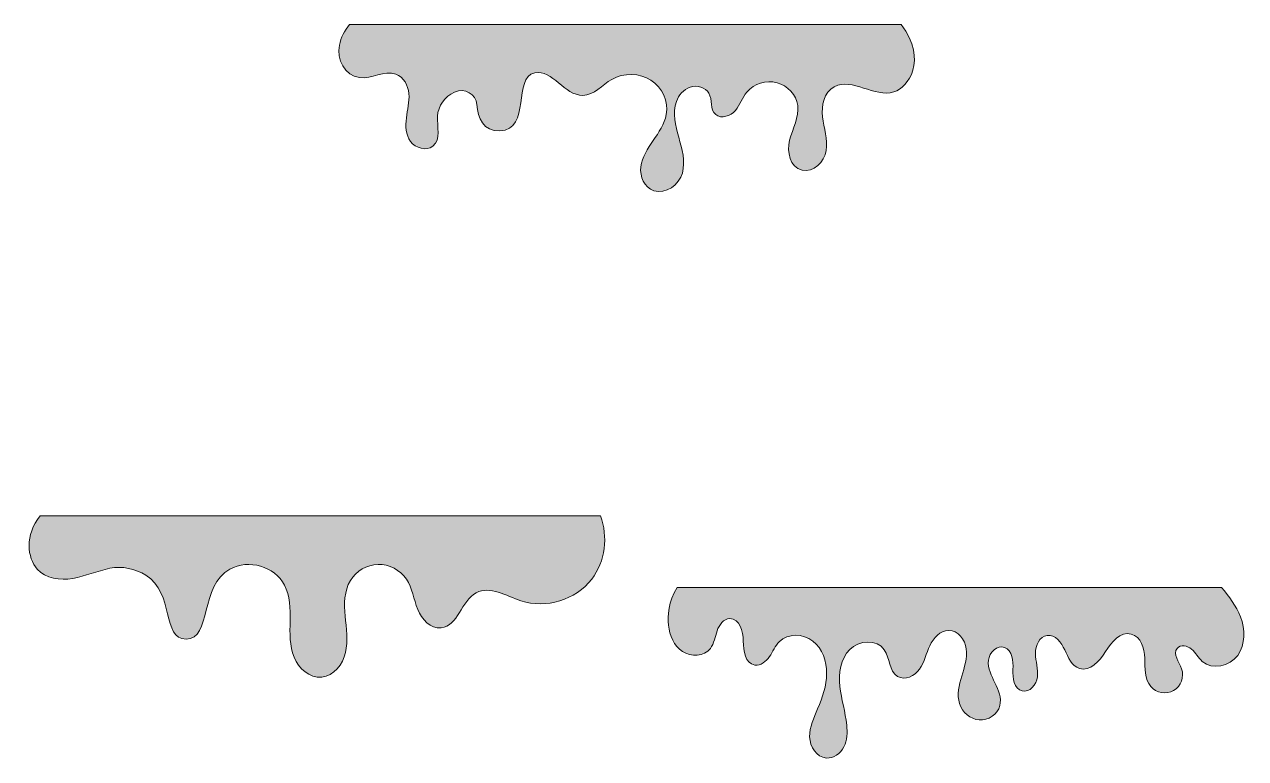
# Model space of a CAD drawing. Extents: x -2098 to 1896, y -224 to 2178.
import ezdxf

# ---------------------------------------------------------------- set-up
doc = ezdxf.new("R2010")
doc.units = 0
doc.header["$MEASUREMENT"] = 0
doc.layers.add('Objects', color=7, linetype='Continuous', lineweight=0)

msp = doc.modelspace()

# ---------------------------------------------------------------- hatches: boundary and pattern name
at = {"layer": 'Objects', "true_color": 0x5e3fe0, "transparency": 33554687}
h = msp.add_hatch(color=173, dxfattribs=at)
h.dxf.hatch_style = 2
edge = h.paths.add_edge_path()
edge.add_spline(control_points=[(745.9, 1957.7), (682.1, 1937.6), (609.1, 2005.9), (550.6, 1974.6), (516.5, 1956.4), (508.1, 1913), (512.3, 1876.1), (516.5, 1839.2), (529.6, 1802.4), (523.9, 1765.7), (518.1, 1729), (482.9, 1692.1), (445.1, 1701.4), (405.2, 1711.3), (394.9, 1761.7), (404.6, 1799.7), (414.3, 1837.7), (436.1, 1874.5), (431, 1913.3), (426.5, 1947.7), (398.6, 1978.4), (363.4, 1987.7), (328.2, 1997.1), (287.7, 1984.5), (265, 1957.2), (249.8, 1938.9), (242.6, 1915.4), (227.1, 1897.2), (211.6, 1879.1), (181.2, 1868), (162.8, 1883.5), (143.2, 1900.1), (152.8, 1931.8), (140.4, 1953.7), (129.4, 1973.2), (101.6, 1980.6), (79.6, 1973.3), (57.6, 1965.9), (41.7, 1946.8), (34.2, 1925.8), (20.7, 1888.4), (30.9, 1847.3), (41.9, 1809.1), (52.9, 1770.9), (64.6, 1730.6), (53.8, 1692.3), (43, 1654.1), (-0.1, 1621), (-39.3, 1634.5), (-70.7, 1645.3), (-85.9, 1681.2), (-82.1, 1712.7), (-78.3, 1744.2), (-59.9, 1772.2), (-41.7, 1798.7), (-23.4, 1825.2), (-4.3, 1852.5), (1.3, 1883.8), (8.9, 1926), (-11.5, 1971.7), (-48.9, 1995.7), (-86.2, 2019.8), (-138.4, 2021), (-176.9, 1998.7), (-208.8, 1980.2), (-234.6, 1946.4), (-272, 1946.2), (-332.7, 1945.7), (-369.8, 2032.1), (-429.2, 2020.2), (-501.2, 2005.7), (-440.3, 1834.4), (-543.2, 1830.2), (-597.4, 1828), (-614.8, 1872.3), (-618.1, 1916.2), (-620.6, 1950.5), (-658.5, 1971.9), (-691.1, 1957.2), (-691.3, 1957.1), (-691.6, 1957), (-691.8, 1956.9), (-723.1, 1942.5), (-745, 1911.3), (-747.1, 1878.3), (-749.2, 1844.1), (-734.3, 1802.3), (-762, 1780.3), (-783.5, 1763.2), (-819, 1773.5), (-835.1, 1795.4), (-851.2, 1817.2), (-852.1, 1846), (-848.7, 1872.4), (-845.4, 1898.9), (-838.3, 1925.3), (-840.6, 1951.9), (-842.9, 1978.4), (-857.1, 2006.4), (-883.4, 2015.8), (-921.1, 2029.3), (-962.1, 1999.6), (-1002.2, 2004.3), (-1050.4, 2010), (-1077.3, 2065.3), (-1068, 2110.5), (-1062.9, 2135.5), (-1050.3, 2157.8), (-1034.5, 2178.4), (-1034.5, 2178.4), (769.8, 2178.4), (769.8, 2178.4), (856.7, 2059), (792, 1972.2), (745.9, 1957.7)], knot_values=[0, 0, 0, 0, 1, 1, 1, 2, 2, 2, 3, 3, 3, 4, 4, 4, 5, 5, 5, 6, 6, 6, 7, 7, 7, 8, 8, 8, 9, 9, 9, 10, 10, 10, 11, 11, 11, 12, 12, 12, 13, 13, 13, 14, 14, 14, 15, 15, 15, 16, 16, 16, 17, 17, 17, 18, 18, 18, 19, 19, 19, 20, 20, 20, 21, 21, 21, 22, 22, 22, 23, 23, 23, 24, 24, 24, 25, 25, 25, 26, 26, 26, 27, 27, 27, 28, 28, 28, 29, 29, 29, 30, 30, 30, 31, 31, 31, 32, 32, 32, 33, 33, 33, 34, 34, 34, 35, 35, 35, 36, 36, 36, 37, 37, 37, 38, 38, 38, 38], degree=3, periodic=0)
h = msp.add_hatch(color=173, dxfattribs=at)
h.dxf.hatch_style = 2
edge = h.paths.add_edge_path()
edge.add_spline(control_points=[(-242.6, 363.7), (-295.2, 295.5), (-392.3, 265.7), (-474, 292.7), (-522.7, 308.8), (-575.1, 342.9), (-620.6, 318.9), (-669.7, 292.9), (-679.7, 210.4), (-734.9, 203.9), (-769.8, 199.8), (-798.8, 232), (-811.8, 264.7), (-824.8, 297.5), (-829, 334.1), (-848.6, 363.4), (-868.8, 393.8), (-905.1, 412.6), (-941.5, 411.7), (-977.9, 410.8), (-1013.2, 390.2), (-1031.9, 358.9), (-1052.4, 324.7), (-1052.6, 282.3), (-1049.1, 242.6), (-1045.6, 202.9), (-1039, 162.4), (-1047.8, 123.5), (-1056.6, 84.6), (-1085.7, 46.8), (-1125.3, 43), (-1165.1, 39.2), (-1201.2, 71.1), (-1216.1, 108.2), (-1231, 145.3), (-1229.7, 186.7), (-1229.1, 226.7), (-1228.5, 266.7), (-1229.3, 308.5), (-1247.5, 344), (-1279.2, 405.8), (-1364.9, 429.7), (-1425.9, 396.6), (-1525.2, 342.7), (-1484.5, 167.2), (-1569.4, 167.2), (-1648.9, 167.2), (-1606.5, 317.9), (-1700.6, 376.2), (-1736.2, 398.1), (-1778.1, 407.2), (-1819, 398.9), (-1860, 390.5), (-1898.7, 372.9), (-1939.8, 365.9), (-1981, 358.9), (-2028.1, 365), (-2055.8, 396.3), (-2088.6, 433.4), (-2097.9, 507.6), (-2046.1, 570.4), (-2046.1, 570.4), (-214.4, 570.4), (-214.4, 570.4), (-188.3, 502.9), (-198.3, 421.3), (-242.6, 363.7)], knot_values=[0, 0, 0, 0, 1, 1, 1, 2, 2, 2, 3, 3, 3, 4, 4, 4, 5, 5, 5, 6, 6, 6, 7, 7, 7, 8, 8, 8, 9, 9, 9, 10, 10, 10, 11, 11, 11, 12, 12, 12, 13, 13, 13, 14, 14, 14, 15, 15, 15, 16, 16, 16, 17, 17, 17, 18, 18, 18, 19, 19, 19, 20, 20, 20, 21, 21, 21, 22, 22, 22, 22], degree=3, periodic=0)
h = msp.add_hatch(color=173, dxfattribs=at)
h.dxf.hatch_style = 2
edge = h.paths.add_edge_path()
edge.add_spline(control_points=[(1869.8, 114.2), (1843.9, 78.6), (1787.2, 65.4), (1754.1, 94.4), (1740.8, 106.1), (1732.6, 122.6), (1719.3, 134.2), (1706, 145.9), (1683.1, 150.6), (1671.9, 136.9), (1656.7, 118.2), (1678.2, 92.9), (1686.4, 70.2), (1695.7, 44.4), (1684.1, 12.7), (1660.4, -1), (1636.7, -14.8), (1603.5, -9.1), (1585.7, 11.8), (1564.7, 36.5), (1567.3, 72.5), (1566.1, 104.9), (1564.9, 137.3), (1553.3, 175.7), (1521.9, 183.8), (1486.5, 192.9), (1457.1, 157.2), (1437.6, 126.3), (1418, 95.5), (1387.1, 60.5), (1352.2, 71.4), (1326.8, 79.4), (1315.3, 107.8), (1304.2, 132.1), (1293.2, 156.3), (1273.1, 182.7), (1246.7, 179.2), (1221.3, 175.8), (1208.1, 145.8), (1208.5, 120.2), (1208.9, 94.5), (1217.8, 69.2), (1215, 43.7), (1212.1, 18.2), (1189.9, -8.6), (1165.1, -2.2), (1138.3, 4.6), (1133.4, 40.2), (1134.8, 67.8), (1136.2, 95.4), (1133.6, 130.6), (1107.5, 139.9), (1083.1, 148.7), (1057.4, 123.7), (1054.7, 97.9), (1052, 72.1), (1064.6, 47.4), (1076, 24.1), (1087.3, 0.8), (1098.2, -25.1), (1092, -50.3), (1084.8, -79.1), (1054.3, -99.3), (1024.7, -97), (995.2, -94.8), (969, -72), (960.1, -43.7), (950.9, -14.6), (958.4, 16.8), (967.3, 46), (976.1, 75.2), (986.3, 105.2), (982.4, 135.4), (978.5, 165.7), (955.1, 196), (924.6, 195.9), (896.7, 195.8), (874.8, 171.2), (863.1, 145.8), (851.4, 120.5), (845.6, 92.1), (829.5, 69.3), (813.5, 46.5), (781.3, 30.9), (757.4, 45.2), (729, 62.2), (732.8, 105), (714.1, 132.3), (689.7, 167.7), (631.3, 163.9), (601.2, 133.2), (571.1, 102.5), (564.5, 55.4), (569, 12.7), (573.4, -30.1), (587.2, -71.5), (591.4, -114.3), (593.7, -138.3), (592.9, -163.5), (582.1, -185), (571.3, -206.6), (548.7, -223.6), (524.7, -221.8), (492.6, -219.4), (470.8, -184.9), (470.1, -152.7), (469.3, -120.5), (483.6, -90.1), (496.2, -60.4), (511.8, -23.7), (525.2, 14.9), (525.7, 54.8), (526.1, 94.7), (511.7, 136.5), (480.2, 161), (448.7, 185.5), (398.8, 187.3), (370.7, 158.9), (357, 145.1), (349.8, 126.3), (338.9, 110.2), (327.9, 94.1), (310.2, 79.6), (290.9, 82.6), (259.5, 87.4), (253, 129.2), (252.8, 161), (252.7, 192.8), (241.1, 234.9), (209.3, 234.3), (188.7, 234), (174.1, 213.9), (167.3, 194.4), (160.6, 175), (157.9, 153.4), (145.3, 137.1), (124.8, 110.7), (82.5, 108.4), (54.5, 126.8), (26.5, 145.3), (11.8, 179.2), (8.7, 212.5), (5.8, 242.9), (8, 289.4), (36.4, 336.1), (36.4, 336.1), (1817.3, 336.1), (1817.3, 336.1), (1841.8, 306.7), (1865.3, 276.1), (1879.1, 240.5), (1894.9, 199.4), (1895.7, 149.8), (1869.8, 114.2)], knot_values=[0, 0, 0, 0, 1, 1, 1, 2, 2, 2, 3, 3, 3, 4, 4, 4, 5, 5, 5, 6, 6, 6, 7, 7, 7, 8, 8, 8, 9, 9, 9, 10, 10, 10, 11, 11, 11, 12, 12, 12, 13, 13, 13, 14, 14, 14, 15, 15, 15, 16, 16, 16, 17, 17, 17, 18, 18, 18, 19, 19, 19, 20, 20, 20, 21, 21, 21, 22, 22, 22, 23, 23, 23, 24, 24, 24, 25, 25, 25, 26, 26, 26, 27, 27, 27, 28, 28, 28, 29, 29, 29, 30, 30, 30, 31, 31, 31, 32, 32, 32, 33, 33, 33, 34, 34, 34, 35, 35, 35, 36, 36, 36, 37, 37, 37, 38, 38, 38, 39, 39, 39, 40, 40, 40, 41, 41, 41, 42, 42, 42, 43, 43, 43, 44, 44, 44, 45, 45, 45, 46, 46, 46, 47, 47, 47, 48, 48, 48, 49, 49, 49, 50, 50, 50, 51, 51, 51, 51], degree=3, periodic=0)

# ---------------------------------------------------------------- linework, layer by layer
at = {"layer": 'Objects'}
for points, knots in [([(745.9, 1957.7), (682.1, 1937.6), (609.1, 2005.9), (550.6, 1974.6), (516.5, 1956.4), (508.1, 1913), (512.3, 1876.1), (516.5, 1839.2), (529.6, 1802.4), (523.9, 1765.7), (518.1, 1729), (482.9, 1692.1), (445.1, 1701.4), (405.2, 1711.3), (394.9, 1761.7), (404.6, 1799.7), (414.3, 1837.7), (436.1, 1874.5), (431, 1913.3), (426.5, 1947.7), (398.6, 1978.4), (363.4, 1987.7), (328.2, 1997.1), (287.7, 1984.5), (265, 1957.2), (249.8, 1938.9), (242.6, 1915.4), (227.1, 1897.2), (211.6, 1879.1), (181.2, 1868), (162.8, 1883.5), (143.2, 1900.1), (152.8, 1931.8), (140.4, 1953.7), (129.4, 1973.2), (101.6, 1980.6), (79.6, 1973.3), (57.6, 1965.9), (41.7, 1946.8), (34.2, 1925.8), (20.7, 1888.4), (30.9, 1847.3), (41.9, 1809.1), (52.9, 1770.9), (64.6, 1730.6), (53.8, 1692.3), (43, 1654.1), (-0.1, 1621), (-39.3, 1634.5), (-70.7, 1645.3), (-85.9, 1681.2), (-82.1, 1712.7), (-78.3, 1744.2), (-59.9, 1772.2), (-41.7, 1798.7), (-23.4, 1825.2), (-4.3, 1852.5), (1.3, 1883.8), (8.9, 1926), (-11.5, 1971.7), (-48.9, 1995.7), (-86.2, 2019.8), (-138.4, 2021), (-176.9, 1998.7), (-208.8, 1980.2), (-234.6, 1946.4), (-272, 1946.2), (-332.7, 1945.7), (-369.8, 2032.1), (-429.2, 2020.2), (-501.2, 2005.7), (-440.3, 1834.4), (-543.2, 1830.2), (-597.4, 1828), (-614.8, 1872.3), (-618.1, 1916.2), (-620.6, 1950.5), (-658.5, 1971.9), (-691.1, 1957.2), (-691.3, 1957.1), (-691.6, 1957), (-691.8, 1956.9), (-723.1, 1942.5), (-745, 1911.3), (-747.1, 1878.3), (-749.2, 1844.1), (-734.3, 1802.3), (-762, 1780.3), (-783.5, 1763.2), (-819, 1773.5), (-835.1, 1795.4), (-851.2, 1817.2), (-852.1, 1846), (-848.7, 1872.4), (-845.4, 1898.9), (-838.3, 1925.3), (-840.6, 1951.9), (-842.9, 1978.4), (-857.1, 2006.4), (-883.4, 2015.8), (-921.1, 2029.3), (-962.1, 1999.6), (-1002.2, 2004.3), (-1050.4, 2010), (-1077.3, 2065.3), (-1068, 2110.5), (-1062.9, 2135.5), (-1050.3, 2157.8), (-1034.5, 2178.4), (-1034.5, 2178.4), (769.8, 2178.4), (769.8, 2178.4), (856.7, 2059), (792, 1972.2), (745.9, 1957.7)], [0, 0, 0, 0, 1, 1, 1, 2, 2, 2, 3, 3, 3, 4, 4, 4, 5, 5, 5, 6, 6, 6, 7, 7, 7, 8, 8, 8, 9, 9, 9, 10, 10, 10, 11, 11, 11, 12, 12, 12, 13, 13, 13, 14, 14, 14, 15, 15, 15, 16, 16, 16, 17, 17, 17, 18, 18, 18, 19, 19, 19, 20, 20, 20, 21, 21, 21, 22, 22, 22, 23, 23, 23, 24, 24, 24, 25, 25, 25, 26, 26, 26, 27, 27, 27, 28, 28, 28, 29, 29, 29, 30, 30, 30, 31, 31, 31, 32, 32, 32, 33, 33, 33, 34, 34, 34, 35, 35, 35, 36, 36, 36, 37, 37, 37, 38, 38, 38, 38]), ([(-242.6, 363.7), (-295.2, 295.5), (-392.3, 265.7), (-474, 292.7), (-522.7, 308.8), (-575.1, 342.9), (-620.6, 318.9), (-669.7, 292.9), (-679.7, 210.4), (-734.9, 203.9), (-769.8, 199.8), (-798.8, 232), (-811.8, 264.7), (-824.8, 297.5), (-829, 334.1), (-848.6, 363.4), (-868.8, 393.8), (-905.1, 412.6), (-941.5, 411.7), (-977.9, 410.8), (-1013.2, 390.2), (-1031.9, 358.9), (-1052.4, 324.7), (-1052.6, 282.3), (-1049.1, 242.6), (-1045.6, 202.9), (-1039, 162.4), (-1047.8, 123.5), (-1056.6, 84.6), (-1085.7, 46.8), (-1125.3, 43), (-1165.1, 39.2), (-1201.2, 71.1), (-1216.1, 108.2), (-1231, 145.3), (-1229.7, 186.7), (-1229.1, 226.7), (-1228.5, 266.7), (-1229.3, 308.5), (-1247.5, 344), (-1279.2, 405.8), (-1364.9, 429.7), (-1425.9, 396.6), (-1525.2, 342.7), (-1484.5, 167.2), (-1569.4, 167.2), (-1648.9, 167.2), (-1606.5, 317.9), (-1700.6, 376.2), (-1736.2, 398.1), (-1778.1, 407.2), (-1819, 398.9), (-1860, 390.5), (-1898.7, 372.9), (-1939.8, 365.9), (-1981, 358.9), (-2028.1, 365), (-2055.8, 396.3), (-2088.6, 433.4), (-2097.9, 507.6), (-2046.1, 570.4), (-2046.1, 570.4), (-214.4, 570.4), (-214.4, 570.4), (-188.3, 502.9), (-198.3, 421.3), (-242.6, 363.7)], [0, 0, 0, 0, 1, 1, 1, 2, 2, 2, 3, 3, 3, 4, 4, 4, 5, 5, 5, 6, 6, 6, 7, 7, 7, 8, 8, 8, 9, 9, 9, 10, 10, 10, 11, 11, 11, 12, 12, 12, 13, 13, 13, 14, 14, 14, 15, 15, 15, 16, 16, 16, 17, 17, 17, 18, 18, 18, 19, 19, 19, 20, 20, 20, 21, 21, 21, 22, 22, 22, 22]), ([(1869.8, 114.2), (1843.9, 78.6), (1787.2, 65.4), (1754.1, 94.4), (1740.8, 106.1), (1732.6, 122.6), (1719.3, 134.2), (1706, 145.9), (1683.1, 150.6), (1671.9, 136.9), (1656.7, 118.2), (1678.2, 92.9), (1686.4, 70.2), (1695.7, 44.4), (1684.1, 12.7), (1660.4, -1), (1636.7, -14.8), (1603.5, -9.1), (1585.7, 11.8), (1564.7, 36.5), (1567.3, 72.5), (1566.1, 104.9), (1564.9, 137.3), (1553.3, 175.7), (1521.9, 183.8), (1486.5, 192.9), (1457.1, 157.2), (1437.6, 126.3), (1418, 95.5), (1387.1, 60.5), (1352.2, 71.4), (1326.8, 79.4), (1315.3, 107.8), (1304.2, 132.1), (1293.2, 156.3), (1273.1, 182.7), (1246.7, 179.2), (1221.3, 175.8), (1208.1, 145.8), (1208.5, 120.2), (1208.9, 94.5), (1217.8, 69.2), (1215, 43.7), (1212.1, 18.2), (1189.9, -8.6), (1165.1, -2.2), (1138.3, 4.6), (1133.4, 40.2), (1134.8, 67.8), (1136.2, 95.4), (1133.6, 130.6), (1107.5, 139.9), (1083.1, 148.7), (1057.4, 123.7), (1054.7, 97.9), (1052, 72.1), (1064.6, 47.4), (1076, 24.1), (1087.3, 0.8), (1098.2, -25.1), (1092, -50.3), (1084.8, -79.1), (1054.3, -99.3), (1024.7, -97), (995.2, -94.8), (969, -72), (960.1, -43.7), (950.9, -14.6), (958.4, 16.8), (967.3, 46), (976.1, 75.2), (986.3, 105.2), (982.4, 135.4), (978.5, 165.7), (955.1, 196), (924.6, 195.9), (896.7, 195.8), (874.8, 171.2), (863.1, 145.8), (851.4, 120.5), (845.6, 92.1), (829.5, 69.3), (813.5, 46.5), (781.3, 30.9), (757.4, 45.2), (729, 62.2), (732.8, 105), (714.1, 132.3), (689.7, 167.7), (631.3, 163.9), (601.2, 133.2), (571.1, 102.5), (564.5, 55.4), (569, 12.7), (573.4, -30.1), (587.2, -71.5), (591.4, -114.3), (593.7, -138.3), (592.9, -163.5), (582.1, -185), (571.3, -206.6), (548.7, -223.6), (524.7, -221.8), (492.6, -219.4), (470.8, -184.9), (470.1, -152.7), (469.3, -120.5), (483.6, -90.1), (496.2, -60.4), (511.8, -23.7), (525.2, 14.9), (525.7, 54.8), (526.1, 94.7), (511.7, 136.5), (480.2, 161), (448.7, 185.5), (398.8, 187.3), (370.7, 158.9), (357, 145.1), (349.8, 126.3), (338.9, 110.2), (327.9, 94.1), (310.2, 79.6), (290.9, 82.6), (259.5, 87.4), (253, 129.2), (252.8, 161), (252.7, 192.8), (241.1, 234.9), (209.3, 234.3), (188.7, 234), (174.1, 213.9), (167.3, 194.4), (160.6, 175), (157.9, 153.4), (145.3, 137.1), (124.8, 110.7), (82.5, 108.4), (54.5, 126.8), (26.5, 145.3), (11.8, 179.2), (8.7, 212.5), (5.8, 242.9), (8, 289.4), (36.4, 336.1), (36.4, 336.1), (1817.3, 336.1), (1817.3, 336.1), (1841.8, 306.7), (1865.3, 276.1), (1879.1, 240.5), (1894.9, 199.4), (1895.7, 149.8), (1869.8, 114.2)], [0, 0, 0, 0, 1, 1, 1, 2, 2, 2, 3, 3, 3, 4, 4, 4, 5, 5, 5, 6, 6, 6, 7, 7, 7, 8, 8, 8, 9, 9, 9, 10, 10, 10, 11, 11, 11, 12, 12, 12, 13, 13, 13, 14, 14, 14, 15, 15, 15, 16, 16, 16, 17, 17, 17, 18, 18, 18, 19, 19, 19, 20, 20, 20, 21, 21, 21, 22, 22, 22, 23, 23, 23, 24, 24, 24, 25, 25, 25, 26, 26, 26, 27, 27, 27, 28, 28, 28, 29, 29, 29, 30, 30, 30, 31, 31, 31, 32, 32, 32, 33, 33, 33, 34, 34, 34, 35, 35, 35, 36, 36, 36, 37, 37, 37, 38, 38, 38, 39, 39, 39, 40, 40, 40, 41, 41, 41, 42, 42, 42, 43, 43, 43, 44, 44, 44, 45, 45, 45, 46, 46, 46, 47, 47, 47, 48, 48, 48, 49, 49, 49, 50, 50, 50, 51, 51, 51, 51])]:
    msp.add_open_spline(points, degree=3, knots=knots, dxfattribs=at)

doc.saveas('drawing.dxf')
